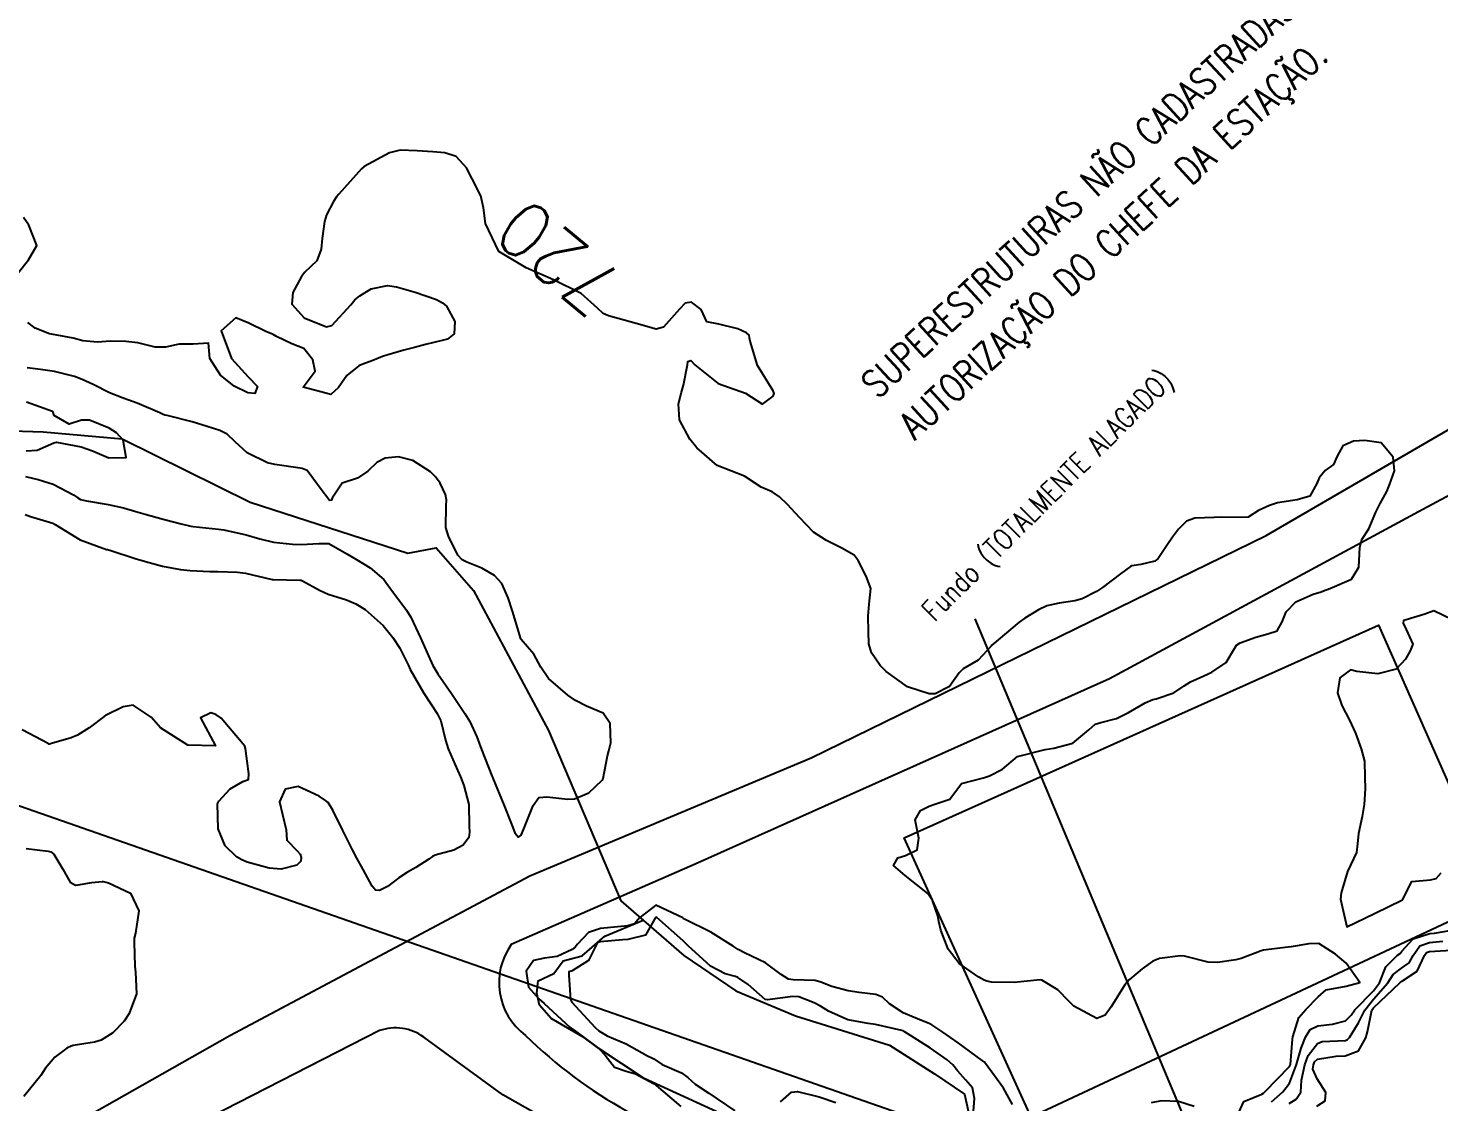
# Model space of a CAD drawing. Header units: metres. Extents: x 318500 to 325275, y 7408834 to 7428799.
# Drawn here: x 320385.9 to 320488, y 7414502.5 to 7414580.1 of the extents above; entities that cross this region are included whole.
import ezdxf
from ezdxf.enums import TextEntityAlignment as Align

# ---------------------------------------------------------------- set-up
doc = ezdxf.new("R2010")
doc.units = ezdxf.units.M
doc.header["$MEASUREMENT"] = 0
doc.linetypes.add('CONTINUO', pattern=[0])
for name, color, linetype in [('Cotas', 45, 'Continuous'), ('Curvas de Nivel 1m', 11, 'Continuous'), ('Curvas de Nivel 5m', 15, 'Continuous'), ('Edificações', 30, 'Continuous'), ('Hidrografia', 140, 'Continuous'), ('Linha Férrea', 20, 'Continuous'), ('TEXTO', 45, 'Continuous'), ('Vias Secundárias', 230, 'Continuous')]:
    doc.layers.add(name, color=color, linetype=linetype)
doc.styles.add('ROMANS', font='romans', dxfattribs={"height": 0.2})
doc.styles.add('Style-STANDARD', font='STANDARD.shx')

msp = doc.modelspace()

# ---------------------------------------------------------------- linework, layer by layer
at = {"layer": 'Curvas de Nivel 1m', "flags": 128}
for points, elevation in [([(320385.75, 7414547.71), (320386.66, 7414547.5), (320387.74, 7414547.15), (320389.22, 7414546.38), (320389.52, 7414546.17), (320389.73, 7414546.05), (320390.15, 7414545.94), (320391.72, 7414545.68), (320392.82, 7414545.43), (320393.72, 7414545.18), (320394.39, 7414544.99), (320395.71, 7414544.61), (320397, 7414544.28), (320397.71, 7414544.12), (320397.88, 7414544.09), (320399.7, 7414543.9), (320400.09, 7414543.85), (320401.7, 7414543.49), (320402.7, 7414543.2), (320403.69, 7414542.95), (320405.05, 7414542.81), (320405.69, 7414542.79), (320406.97, 7414542.87), (320407.69, 7414542.86), (320409, 7414542.12), (320409.68, 7414541.7), (320410.68, 7414541.1), (320411.66, 7414540.27), (320411.74, 7414540.16), (320411.79, 7414540.08), (320412.18, 7414539.55), (320413.31, 7414538.05), (320413.62, 7414537.54), (320414.32, 7414536.04), (320414.89, 7414534.74), (320415.21, 7414534.03), (320415.57, 7414533.43), (320416.56, 7414532.01), (320417.53, 7414530.57), (320417.89, 7414529.99), (320418.4, 7414528.88), (320418.72, 7414527.98), (320419.47, 7414526.07), (320419.52, 7414525.97), (320419.55, 7414525.89), (320420.34, 7414523.96), (320420.94, 7414522.44), (320421.14, 7414521.95), (320421.42, 7414521.64), (320421.59, 7414521.77), (320421.68, 7414521.95), (320421.84, 7414522.36), (320422.46, 7414523.93), (320422.88, 7414524.5), (320423.45, 7414524.55), (320424.98, 7414524.37), (320425.45, 7414524.4), (320426.5, 7414524.84), (320427.47, 7414525.76), (320427.52, 7414525.82), (320427.53, 7414525.87), (320427.85, 7414527.5), (320427.95, 7414527.86), (320428.1, 7414528.45), (320428.04, 7414529.86), (320427.53, 7414530.6), (320426.32, 7414531.1), (320425.54, 7414531.52), (320424.99, 7414531.9), (320423.57, 7414533.09), (320423.02, 7414533.93), (320422.53, 7414534.87), (320421.6, 7414535.92), (320421.58, 7414535.95), (320421.58, 7414535.97), (320420.97, 7414537.96), (320420.66, 7414538.94), (320420.21, 7414539.96), (320419.67, 7414540.56), (320418.76, 7414541.07), (320417.68, 7414541.51), (320417.34, 7414541.67), (320417.03, 7414542.01), (320416.34, 7414543.39), (320416.15, 7414544.02), (320416.17, 7414545.59), (320416.19, 7414546.02), (320416.13, 7414546.41), (320415.75, 7414547.22), (320415.41, 7414547.69), (320415.05, 7414548.04), (320413.77, 7414548.86), (320412.72, 7414549.13), (320411.77, 7414549.03), (320411.15, 7414548.71), (320410.52, 7414548.1), (320409.75, 7414547.59), (320408.65, 7414547.22), (320407.93, 7414546.13), (320407.87, 7414545.99), (320407.73, 7414545.96), (320407.66, 7414546.06), (320407.61, 7414546.13), (320407.21, 7414546.67), (320406.12, 7414548.15), (320405.76, 7414548.28), (320405.62, 7414548.31), (320403.77, 7414548.57), (320403.26, 7414548.7), (320401.78, 7414549.43), (320400.91, 7414550.22), (320400.33, 7414550.76), (320399.8, 7414551.03), (320398.88, 7414551.33), (320397.8, 7414551.65), (320395.98, 7414552.12), (320395.81, 7414552.15), (320395.7, 7414552.19), (320395.47, 7414552.3), (320393.82, 7414553.02), (320392.8, 7414553.36), (320391.83, 7414553.75), (320390.63, 7414554.36), (320389.85, 7414554.73), (320389.29, 7414554.93), (320387.85, 7414555.29), (320386.82, 7414555.45), (320385.86, 7414555.56)], 719), ([(320385.78, 7414549.56), (320386.58, 7414549.62), (320387.79, 7414550.15), (320387.98, 7414550.2), (320389.78, 7414549.84), (320390.58, 7414549.56), (320391.77, 7414549.06), (320393.03, 7414549.07), (320392.81, 7414550.33), (320392.32, 7414550.87), (320391.8, 7414551.21), (320390.38, 7414551.79), (320389.8, 7414551.79), (320388.9, 7414551.48), (320387.81, 7414552.11), (320387.75, 7414552.34), (320387.7, 7414552.4), (320385.82, 7414553.09)], 718), ([(320457.16, 7414502.31), (320456.5, 7414503.48), (320455.2, 7414505.26), (320455.09, 7414505.38), (320454.96, 7414505.49), (320453.22, 7414506.75), (320452.12, 7414507.54), (320451.24, 7414508.11), (320450.32, 7414508.48), (320449.25, 7414508.94), (320448.26, 7414509.59), (320447.74, 7414510.07), (320447.27, 7414510.26), (320446.06, 7414510.41), (320445.27, 7414510.52), (320444.08, 7414510.83), (320443.28, 7414511.15), (320442.88, 7414511.26), (320441.28, 7414511.32), (320440.95, 7414511.36), (320440.41, 7414511.69), (320439.29, 7414512.54), (320437.76, 7414513.26), (320437.31, 7414513.5), (320436.94, 7414513.74), (320435.32, 7414514.75), (320433.43, 7414515.69), (320433.34, 7414515.74), (320433.29, 7414515.79), (320431.35, 7414516.72), (320430.19, 7414515.83), (320429.81, 7414515.36), (320429.33, 7414515.21), (320428.08, 7414515.11), (320427.33, 7414515.03), (320426.47, 7414514.74), (320425.68, 7414513.89), (320425.52, 7414513.67), (320425.3, 7414513.5), (320424.2, 7414513), (320423.29, 7414512.87), (320422.5, 7414512.72), (320421.97, 7414511.94), (320422.13, 7414510.79), (320422.87, 7414509.93), (320423.26, 7414509.61), (320425.13, 7414507.89), (320425.23, 7414507.82), (320425.44, 7414507.67), (320427.21, 7414506.34), (320427.67, 7414505.86), (320428.35, 7414505.01), (320429.19, 7414504.71), (320429.87, 7414504.52), (320431.18, 7414503.82), (320431.2, 7414503.81), (320433.16, 7414502.16)], 719), ([(320454.31, 7414501.5), (320454.4, 7414502.74), (320454.25, 7414503.5), (320453.76, 7414504.09), (320453.19, 7414504.7), (320452.83, 7414505.16), (320452.43, 7414505.53), (320451.21, 7414506.37), (320449.32, 7414507.57), (320449.23, 7414507.62), (320449.15, 7414507.65), (320447.24, 7414508.08), (320446.7, 7414508.15), (320445.24, 7414508.43), (320443.83, 7414509.06), (320443.26, 7414509.4), (320442.8, 7414509.66), (320441.68, 7414510.09), (320441.26, 7414510.11), (320439.42, 7414509.87), (320439.26, 7414509.9), (320438.02, 7414510.98), (320437.28, 7414511.49), (320437.1, 7414511.56), (320436.36, 7414511.74), (320435.29, 7414512.31), (320433.69, 7414513.78), (320433.32, 7414514.13), (320431.42, 7414515.81), (320431.34, 7414515.85), (320431.31, 7414515.81), (320430.6, 7414514.54), (320429.32, 7414514.22), (320428.95, 7414514.21), (320427.31, 7414514.06), (320427.17, 7414514.02), (320427.06, 7414513.87), (320426.47, 7414512.71), (320425.28, 7414511.96), (320425.22, 7414511.95), (320425.04, 7414511.89), (320425.04, 7414511.65), (320425.16, 7414509.89), (320425.26, 7414509.69), (320426.95, 7414507.87), (320427.23, 7414507.63), (320427.82, 7414507.26), (320429.21, 7414506.69), (320430.75, 7414505.82), (320431.06, 7414505.68), (320431.2, 7414505.6), (320431.81, 7414505.19), (320433.19, 7414504.58), (320433.66, 7414504.26), (320434.2, 7414503.77), (320435.17, 7414503.11), (320437.05, 7414501.84)], 718), ([(320475.89, 7414502.49), (320476.7, 7414503.21), (320477.19, 7414503.85), (320477.7, 7414505.19), (320478.04, 7414506.37), (320478.35, 7414507.18), (320478.68, 7414507.73), (320479.24, 7414508), (320480.31, 7414508.1), (320481.25, 7414508.34), (320481.65, 7414508.75), (320481.92, 7414509.14), (320483.27, 7414510.51), (320483.69, 7414511.11), (320484.15, 7414512.25), (320485.01, 7414513.09), (320485.19, 7414513.21), (320485.31, 7414513.39), (320486.13, 7414514.28), (320487.33, 7414514.66), (320487.69, 7414514.7), (320489.34, 7414514.98)], 721), ([(320477.17, 7414502.37), (320477.68, 7414502.69), (320478.01, 7414503.19), (320478.06, 7414504.06), (320478.29, 7414505.18), (320478.54, 7414505.85), (320479.22, 7414506.71), (320479.54, 7414506.85), (320481.23, 7414506.94), (320481.38, 7414506.99), (320481.52, 7414507.15), (320482.17, 7414508.21), (320482.64, 7414509.13), (320483.27, 7414509.91), (320484.31, 7414511.1), (320484.7, 7414511.69), (320485.3, 7414512.16), (320485.85, 7414512.54), (320486.14, 7414513.08), (320486.62, 7414513.78), (320487.32, 7414514.01), (320488.28, 7414514.1)], 722), ([(320479.17, 7414502.17), (320479.76, 7414502.57), (320479.81, 7414503.16), (320479.19, 7414504.16), (320478.88, 7414504.86), (320478.92, 7414505.17), (320479, 7414505.38), (320479.21, 7414505.59), (320480.57, 7414505.8), (320481.21, 7414505.83), (320482.18, 7414506.17), (320482.71, 7414507.13), (320482.82, 7414507.55), (320483.15, 7414509.12), (320483.26, 7414509.3), (320485.18, 7414511.09), (320485.23, 7414511.14), (320485.28, 7414511.19), (320486.43, 7414511.94), (320486.95, 7414513.07), (320487.09, 7414513.29), (320487.31, 7414513.36), (320488.89, 7414513.47)], 723), ([(320440.36, 7414502.49), (320441.17, 7414503.19), (320441.6, 7414503.25), (320443.17, 7414502.85), (320444.36, 7414502.44)], 718), ([(320470.3, 7414502.16), (320469.17, 7414502.53), (320467.93, 7414502.56), (320467.17, 7414502.43)], 719)]:
    msp.add_lwpolyline(points, dxfattribs=dict(at, elevation=elevation))
at = {"layer": 'Curvas de Nivel 5m', "elevation": 720, "flags": 128}
for points in [[(320473.31, 7414501.25), (320473.89, 7414502.53), (320475.18, 7414503.05), (320475.3, 7414503.11), (320475.43, 7414503.23), (320477.2, 7414505.06), (320477.25, 7414505.2), (320477.41, 7414507.02), (320477.42, 7414507.2), (320477.86, 7414508.58), (320478.37, 7414509.18), (320479.27, 7414510.08), (320479.85, 7414510.59), (320481.28, 7414510.85), (320482.28, 7414511.13), (320481.3, 7414512.51), (320480.51, 7414513.16), (320479.32, 7414513.93), (320478.59, 7414513.91), (320477.32, 7414513.71), (320476.87, 7414513.65), (320475.31, 7414513.46), (320475.13, 7414513.42), (320474.71, 7414513.24), (320473.7, 7414512.85), (320473.3, 7414512.77), (320471.99, 7414512.57), (320471.3, 7414512.59), (320469.6, 7414513.02), (320469.31, 7414513.06), (320467.78, 7414512.85), (320467.3, 7414512.66), (320466.52, 7414512.12), (320465.61, 7414511.35), (320465.28, 7414510.95), (320464.28, 7414509.37), (320463.86, 7414508.77), (320463.25, 7414508.53), (320461.59, 7414509.41), (320461.26, 7414509.74), (320460.44, 7414510.59), (320459.28, 7414511.3), (320459.15, 7414511.32), (320457.28, 7414511.13), (320455.62, 7414511.14), (320455.28, 7414511.23), (320455.09, 7414511.3), (320454.71, 7414511.5), (320453.29, 7414512.5), (320452.5, 7414513.53), (320451.96, 7414514.91), (320451.82, 7414515.54), (320451.74, 7414515.94), (320451.36, 7414517.05), (320451.02, 7414517.55), (320449.38, 7414518.87), (320448.54, 7414519.58), (320448.85, 7414520.13), (320449.4, 7414520.31), (320450.25, 7414520.72), (320450.38, 7414521.56), (320450.11, 7414522.89), (320450.49, 7414523.56), (320451.13, 7414523.87), (320451.45, 7414523.99), (320452.61, 7414524.37), (320453.47, 7414525.52), (320455.05, 7414525.92), (320455.48, 7414526.06), (320456.43, 7414526.54), (320457.5, 7414527.47), (320459.51, 7414527.96), (320460.13, 7414528.06), (320461.51, 7414528.42), (320462.66, 7414529.4), (320463.14, 7414529.79), (320463.53, 7414529.93), (320464.68, 7414530.22), (320465.54, 7414530.64), (320465.99, 7414530.91), (320466.74, 7414531.35), (320467.3, 7414531.59), (320467.55, 7414531.64), (320468.82, 7414532.06), (320469.57, 7414532.57), (320470.02, 7414532.85), (320471, 7414533.29), (320471.58, 7414533.56), (320472.6, 7414534.26), (320473.21, 7414535.26), (320473.35, 7414535.52), (320473.61, 7414535.69), (320474.75, 7414536.1), (320475.62, 7414536.33), (320476.29, 7414536.55), (320476.67, 7414537.21), (320476.94, 7414537.91), (320477.65, 7414538.64), (320478.03, 7414538.82), (320478.91, 7414539.19), (320479.47, 7414539.38), (320479.66, 7414539.45), (320480.11, 7414539.62), (320481.67, 7414540.28), (320482.2, 7414541.14), (320482.27, 7414542.57), (320482.42, 7414543.14), (320482.93, 7414543.92), (320483.43, 7414545.12), (320483.75, 7414545.75), (320484.24, 7414546.63), (320484.43, 7414547.11), (320484.78, 7414548.11), (320484.7, 7414549.11), (320483.81, 7414550.15), (320482.63, 7414550.32), (320481.81, 7414550.27), (320481.04, 7414549.92), (320480.63, 7414549.17), (320480.38, 7414548.57), (320479.77, 7414548.15), (320479.34, 7414547.61), (320479.16, 7414547.19), (320478.67, 7414546.28), (320477.75, 7414546.02), (320476.33, 7414545.81), (320475.74, 7414545.62), (320474.95, 7414545.24), (320474.21, 7414544.77), (320473.73, 7414544.74), (320472.24, 7414544.77), (320471.73, 7414544.74), (320470.34, 7414544.69), (320469.73, 7414544.48), (320469.15, 7414543.89), (320468.72, 7414543.32), (320468.31, 7414542.72), (320467.69, 7414541.77), (320467.44, 7414541.58), (320466.44, 7414541.35), (320465.79, 7414541.24), (320465.68, 7414541.19), (320464.97, 7414540.67), (320463.66, 7414539.69), (320463.22, 7414539.4), (320462.19, 7414538.87), (320461.65, 7414538.71), (320460.52, 7414538.55), (320459.64, 7414538.36), (320459.02, 7414538.07), (320458.03, 7414537.46), (320457.63, 7414537.18), (320455.65, 7414535.5), (320455.6, 7414535.44), (320454.67, 7414534.43), (320453.58, 7414533.8), (320453.28, 7414533.52), (320452.58, 7414532.52), (320451.56, 7414531.99), (320451.12, 7414531.99), (320449.56, 7414532.51), (320448.02, 7414533.6), (320447.58, 7414534.05), (320446.94, 7414534.95), (320446.76, 7414535.61), (320446.72, 7414536.5), (320446.71, 7414537.61), (320446.78, 7414538.48), (320446.89, 7414539.61), (320446.55, 7414540.5), (320445.99, 7414541.63), (320445.69, 7414542.01), (320444.81, 7414542.52), (320443.7, 7414543.07), (320442.76, 7414543.67), (320441.73, 7414544.74), (320440.87, 7414545.69), (320440.29, 7414546.24), (320439.75, 7414546.59), (320438.96, 7414546.93), (320437.76, 7414547.74), (320435.77, 7414548.51), (320434.31, 7414549.78), (320433.8, 7414550.4), (320433.05, 7414551.8), (320432.98, 7414552.95), (320433.19, 7414553.8), (320433.35, 7414554.3), (320433.63, 7414555.79), (320433.66, 7414556.01), (320433.87, 7414556.09), (320434.17, 7414555.79), (320435.85, 7414554.43), (320437.84, 7414553.74), (320439.05, 7414552.94), (320439.84, 7414553.52), (320439.91, 7414553.71), (320439.84, 7414553.9), (320438.71, 7414555.73), (320438.16, 7414557.48), (320438.13, 7414557.74), (320438.09, 7414557.92), (320437.9, 7414558.09), (320437.27, 7414558.38), (320435.91, 7414558.71), (320435.03, 7414558.89), (320434.63, 7414559.78), (320433.93, 7414560.3), (320433.47, 7414560.25), (320433.06, 7414559.8), (320431.91, 7414558.5), (320431.36, 7414558.37), (320429.91, 7414558.77), (320429.06, 7414559), (320427.91, 7414559.32), (320427.53, 7414559.49), (320427.13, 7414559.88), (320425.94, 7414560.93), (320423.95, 7414561.92), (320421.96, 7414562.79), (320419.98, 7414563.98), (320419.03, 7414565.99), (320418.87, 7414567.14), (320418.68, 7414567.99), (320418.05, 7414569.22), (320417.79, 7414569.73), (320417.66, 7414570.01), (320416.9, 7414570.85), (320416.07, 7414571.12), (320415.21, 7414571.18), (320414.07, 7414571.26), (320412.85, 7414571.3), (320412.07, 7414571.11), (320410.25, 7414570.11), (320410.05, 7414569.95), (320408.4, 7414568.13), (320408.24, 7414567.93), (320408.02, 7414567.59), (320407.52, 7414566.63), (320407.38, 7414566.15), (320407.21, 7414564.92), (320407.14, 7414564.15), (320406.83, 7414563.29), (320405.95, 7414562.47), (320405.71, 7414562.16), (320405.09, 7414561.02), (320405.01, 7414560.17), (320405.91, 7414559.17), (320407.51, 7414558.53), (320407.9, 7414558.62), (320409.28, 7414560.12), (320409.57, 7414560.47), (320409.93, 7414560.77), (320410.76, 7414561.28), (320411.94, 7414561.52), (320412.59, 7414561.43), (320413.93, 7414561.03), (320415.47, 7414560.5), (320415.92, 7414560.27), (320416.21, 7414560.03), (320416.8, 7414558.91), (320416.75, 7414558.02), (320416.28, 7414557.63), (320415.89, 7414557.53), (320414.69, 7414557.25), (320413.88, 7414557.04), (320413.12, 7414556.83), (320411.88, 7414556.47), (320411.57, 7414556.38), (320410.87, 7414556.09), (320410.15, 7414555.83), (320409.86, 7414555.71), (320408.98, 7414555), (320408.39, 7414554.13), (320407.83, 7414553.64), (320405.84, 7414554.16), (320406.69, 7414555.32), (320406.52, 7414556.15), (320405.88, 7414556.95), (320405.01, 7414557.3), (320403.89, 7414557.83), (320403.66, 7414557.97), (320403.13, 7414558.2), (320401.9, 7414558.8), (320400.95, 7414559.18), (320399.89, 7414558.24), (320400.64, 7414556.23), (320401.85, 7414554.92), (320402.53, 7414554.21), (320402.33, 7414553.71), (320401.83, 7414553.75), (320400.84, 7414554.23), (320399.85, 7414555.03), (320399.07, 7414556.25), (320398.98, 7414557.35), (320397.88, 7414557.27), (320396.87, 7414557.27), (320395.88, 7414557.06), (320395.12, 7414557.06), (320393.88, 7414557.37), (320393.01, 7414557.46), (320391.88, 7414557.48), (320390.95, 7414557.43), (320389.88, 7414557.51), (320389.2, 7414557.7), (320387.89, 7414557.94), (320387.49, 7414558.01), (320386.44, 7414558.42), (320385.9, 7414558.85)], [(320385.2, 7414562.44), (320385.96, 7414563.38), (320386.57, 7414564.42), (320385.99, 7414565.89), (320385.6, 7414566.44)], [(320385.72, 7414544.97), (320386.11, 7414544.82), (320387.49, 7414544.4), (320387.71, 7414544.33), (320387.88, 7414544.23), (320389.69, 7414543.12), (320391.59, 7414542.44), (320391.68, 7414542.42), (320391.91, 7414542.35), (320393.67, 7414541.79), (320394.42, 7414541.56), (320395.66, 7414541.23), (320396.95, 7414540.99), (320397.66, 7414540.91), (320399.07, 7414540.84), (320399.66, 7414540.83), (320401.09, 7414540.79), (320401.66, 7414540.72), (320403.58, 7414540.26), (320403.65, 7414540.26), (320405.6, 7414540.21), (320405.65, 7414540.21), (320405.69, 7414540.2), (320405.79, 7414540.16), (320407, 7414539.49), (320407.65, 7414539.21), (320408.96, 7414538.8), (320409.64, 7414538.51), (320410.31, 7414538.1), (320411.61, 7414536.94), (320412.32, 7414536.07), (320412.82, 7414535.29), (320413.44, 7414534.05), (320413.58, 7414533.76), (320414.57, 7414532.04), (320415.53, 7414530.57), (320415.8, 7414530.03), (320416.13, 7414528.65), (320416.33, 7414528.02), (320417, 7414526.48), (320417.21, 7414526), (320417.46, 7414525.37), (320417.81, 7414523.99), (320417.85, 7414522.42), (320417.86, 7414521.99), (320417.81, 7414521.6), (320417.41, 7414521.04), (320416.72, 7414520.69), (320415.39, 7414520.33), (320415.19, 7414520.23), (320414.93, 7414520.03), (320413.98, 7414519.44), (320413.38, 7414519.1), (320412.75, 7414518.68), (320411.94, 7414518.07), (320411.36, 7414517.78), (320411.06, 7414517.79), (320410.82, 7414518.09), (320410.18, 7414519.29), (320409.72, 7414520.11), (320409.4, 7414520.71), (320408.69, 7414522.12), (320407.98, 7414523.58), (320407.63, 7414524.13), (320407.44, 7414524.28), (320406.98, 7414524.6), (320405.46, 7414525.3), (320404.52, 7414525.1), (320404.12, 7414524.18), (320404.34, 7414523.26), (320404.59, 7414522.17), (320404.65, 7414521.42), (320405.39, 7414520.65), (320405.62, 7414520.39), (320405.68, 7414520.16), (320405.66, 7414519.89), (320405.38, 7414519.6), (320404.24, 7414519.31), (320403.38, 7414519.38), (320401.77, 7414519.82), (320401.39, 7414519.98), (320401.01, 7414520.22), (320400.18, 7414521.01), (320399.69, 7414522.24), (320399.64, 7414524.04), (320399.73, 7414524.24), (320400.56, 7414525.12), (320401.46, 7414525.65), (320401.88, 7414525.79), (320401.91, 7414526.21), (320401.67, 7414528.03), (320401.6, 7414528.21), (320401.49, 7414528.36), (320399.9, 7414530.23), (320399.52, 7414530.51), (320399.16, 7414530.61), (320398.41, 7414530.26), (320399.49, 7414528.24), (320397.49, 7414528.27), (320395.51, 7414529.53), (320394.83, 7414530.3), (320393.53, 7414531.18), (320392.81, 7414531.05), (320391.52, 7414530.42), (320391.48, 7414530.39), (320391.44, 7414530.35), (320390.34, 7414529.53), (320389.5, 7414529), (320389.05, 7414528.82), (320387.63, 7414528.4), (320387.49, 7414528.36), (320387.45, 7414528.36), (320387.38, 7414528.4), (320385.5, 7414529.4)], [(320489.63, 7414537.04), (320487.64, 7414538), (320486.97, 7414537.75), (320485.63, 7414537.34), (320485.44, 7414537.29), (320485.42, 7414537.1), (320485.62, 7414536.64), (320486.1, 7414535.59), (320485.91, 7414535.1), (320485.59, 7414534.49), (320484.91, 7414533.78), (320483.58, 7414533.43), (320482.06, 7414533.61), (320481.59, 7414533.74), (320480.83, 7414533.16), (320480.66, 7414532.06), (320480.97, 7414531.16), (320481.53, 7414530.08), (320481.96, 7414529.14), (320482.38, 7414528.01), (320482.61, 7414527.13), (320482.65, 7414525.97), (320482.67, 7414525.13), (320482.59, 7414523.99), (320482.44, 7414523.13), (320482.19, 7414521.9), (320482.11, 7414521.14), (320482.03, 7414520.52), (320481.39, 7414519.15), (320480.92, 7414517.6), (320480.89, 7414517.15), (320481.34, 7414515.15), (320483.35, 7414516.12), (320485.36, 7414517.09), (320486.05, 7414518.42), (320487.38, 7414518.55), (320487.8, 7414518.64), (320488.17, 7414519.06)], [(320385.79, 7414520.82), (320387.39, 7414520.61), (320387.57, 7414520.58), (320387.79, 7414520.39), (320388.44, 7414519.32), (320388.97, 7414518.38), (320389.36, 7414518.17), (320389.54, 7414518.18), (320390.55, 7414518.36), (320391.28, 7414518.43), (320391.36, 7414518.42), (320391.75, 7414518.34), (320393.35, 7414517.58), (320393.93, 7414516.31), (320393.69, 7414514.69), (320393.6, 7414514.32), (320393.61, 7414514.01), (320393.64, 7414512.31), (320393.71, 7414511.88), (320393.77, 7414510.31), (320393.24, 7414508.87), (320392.89, 7414508.33), (320392.07, 7414507.49), (320391.21, 7414506.96), (320390.74, 7414506.82), (320389.2, 7414506.57), (320389.05, 7414506.53), (320388.74, 7414506.38), (320387.86, 7414505.72), (320387.18, 7414504.93), (320386.97, 7414504.6), (320386.84, 7414504.4), (320385.62, 7414502.89)]]:
    msp.add_lwpolyline(points, dxfattribs=at)
at = {"layer": 'Edificações'}
msp.add_lwpolyline([(320458.49, 7414501.38), (320449.31, 7414521.57), (320483.62, 7414536.97), (320492.36, 7414517.22), (320458.49, 7414501.38)], close=True, dxfattribs=at)
at = {"layer": 'Hidrografia'}
for points in [[(320384.03, 7414551.04), (320387.02, 7414550.94), (320392.73, 7414550.42), (320401.99, 7414545.86), (320413.4, 7414542.17), (320415.46, 7414542.55), (320418.15, 7414539.46), (320423.58, 7414529.34), (320428.82, 7414517.03), (320433.36, 7414513.08), (320437.14, 7414510.51), (320441.46, 7414508.71), (320448.24, 7414506.59), (320451.5, 7414504.51), (320453.67, 7414503.05), (320454.08, 7414501.19)], [(320437.17, 7414501.11), (320430.51, 7414504.18), (320427.21, 7414506.34), (320426.19, 7414507.13), (320423.77, 7414508.53), (320422.92, 7414509.48), (320422.73, 7414510.36), (320422.82, 7414511.24), (320423.97, 7414511.77), (320424.65, 7414512.68), (320426.02, 7414513.04), (320427.66, 7414514.47), (320430.43, 7414515.63)]]:
    msp.add_lwpolyline(points, dxfattribs=at)
at = {"layer": 'Linha Férrea'}
for points in [[(320223.39, 7414139.11, -0.076005), (320320.44, 7414312, -0.027328), (320414.07, 7414419.91, -0.009752), (320494.14, 7414502.31), (320539.58, 7414547.56, -0.011191), (320630.31, 7414631.79), (320756.6, 7414744.3), (320803.26, 7414786.66, 0.019521), (320844.17, 7414825.78, 0.046857), (320912.06, 7414907.56, 0.028693), (320959.44, 7414990.44), (320996.91, 7415059.89, -0.026975), (321044.53, 7415137.19, -0.050883), (321124.04, 7415226.54, -0.025562), (321181.81, 7415273.24, -0.010464), (321204.93, 7415290.01), (321276, 7415340.1, 0.037465), (321348.3, 7415399.17, 0.070178), (321431.57, 7415506.43, 0.032105), (321468.49, 7415582.4, 0.011032), (321478.31, 7415606.63)], [(320241.05, 7414171.32, -0.059467), (320320.45, 7414305.19), (320344.43, 7414335.6, -0.01773), (320382.82, 7414380.15), (320405.48, 7414405.16, -0.004312), (320469.58, 7414472.04, 0.00127), (320499.63, 7414502.17), (320512.9, 7414515.04), (320542.51, 7414544.71, -0.011757), (320633.32, 7414629.25), (320777.07, 7414757.12, 0.012969)]]:
    msp.add_lwpolyline(points, format="xyb", dxfattribs=at)
at = {"layer": 'TEXTO', "linetype": 'CONTINUO'}
for points in [[(320470.68, 7414498.73, 0), (320454.45, 7414537.41, 0)], [(320466.09, 7414495.67, 0), (320381.29, 7414525.28, 0)]]:
    msp.add_polyline3d(points, dxfattribs=at)
at = {"layer": 'Vias Secundárias'}
msp.add_lwpolyline([(320383.09, 7414497.44), (320400.52, 7414507.3), (320422.23, 7414518.83), (320442.58, 7414527.37), (320475.49, 7414543.44), (320496.68, 7414555.74), (320545.13, 7414580.57), (320561.27, 7414592.87), (320574.42, 7414605.95), (320599.67, 7414633.86), (320601.4, 7414652.02), (320601.88, 7414679.08), (320600.25, 7414710.96)], dxfattribs=at)
for points in [[(320602.97, 7414698.34), (320604.31, 7414678.84), (320604.19, 7414661.23), (320603.83, 7414646.36), (320602.97, 7414633.31), (320601.57, 7414630.33), (320573.18, 7414599.69), (320563.12, 7414590.36), (320555.93, 7414584.58), (320542.95, 7414575.3), (320525.4, 7414565.68), (320502.85, 7414553.91), (320486.84, 7414545.33), (320464.16, 7414533.08), (320434.18, 7414519.67), (320420.89, 7414513.87, 0.411652), (320421.92, 7414507.3, 0.135108), (320437.8, 7414498.48, -1.943116)], [(320434.27, 7414495.08), (320420.28, 7414502.99), (320414.55, 7414507.17, 0.24841), (320411.35, 7414507.64), (320399.1, 7414501.38), (320385.94, 7414494.11), (320371.98, 7414486.14), (320366.27, 7414482.78), (320357.28, 7414475.46), (320347.96, 7414465.39), (320334.63, 7414451.5), (320326.42, 7414442.46), (320318.52, 7414433.15), (320304.1, 7414417.49), (320283.51, 7414395.12), (320270.23, 7414379.52), (320263.93, 7414373.09), (320261.09, 7414368.53), (320258.99, 7414361.03), (320256.16, 7414356.62)]]:
    msp.add_lwpolyline(points, format="xyb", dxfattribs=at)

# ---------------------------------------------------------------- texts
at = {"layer": 'Cotas', "style": 'Style-STANDARD'}
msp.add_text('720', height=4, rotation=140.322, dxfattribs=at).set_placement((320424.28, 7414563.5, 720), align=Align.MIDDLE_CENTER)
at = {"layer": 'TEXTO', "linetype": 'CONTINUO', "style": 'ROMANS', "width": 0.8}
for s, p in [('SUPERESTRUTURAS NÃO CADASTRADAS, POR NÃO', (320447.38, 7414553.25, 3622.87)), ('AUTORIZAÇÃO DO CHEFE DA ESTAÇÃO.', (320450.09, 7414550.29, 3622.87))]:
    msp.add_text(s, height=2, rotation=42.6412, dxfattribs=at).set_placement(p)
at = {"layer": 'TEXTO', "style": 'ROMANS', "width": 0.8}
msp.add_text('Fundo (TOTALMENTE ALAGADO)', height=1.5, rotation=45, dxfattribs=at).set_placement((320451.5, 7414537.15))

doc.saveas('drawing.dxf')
